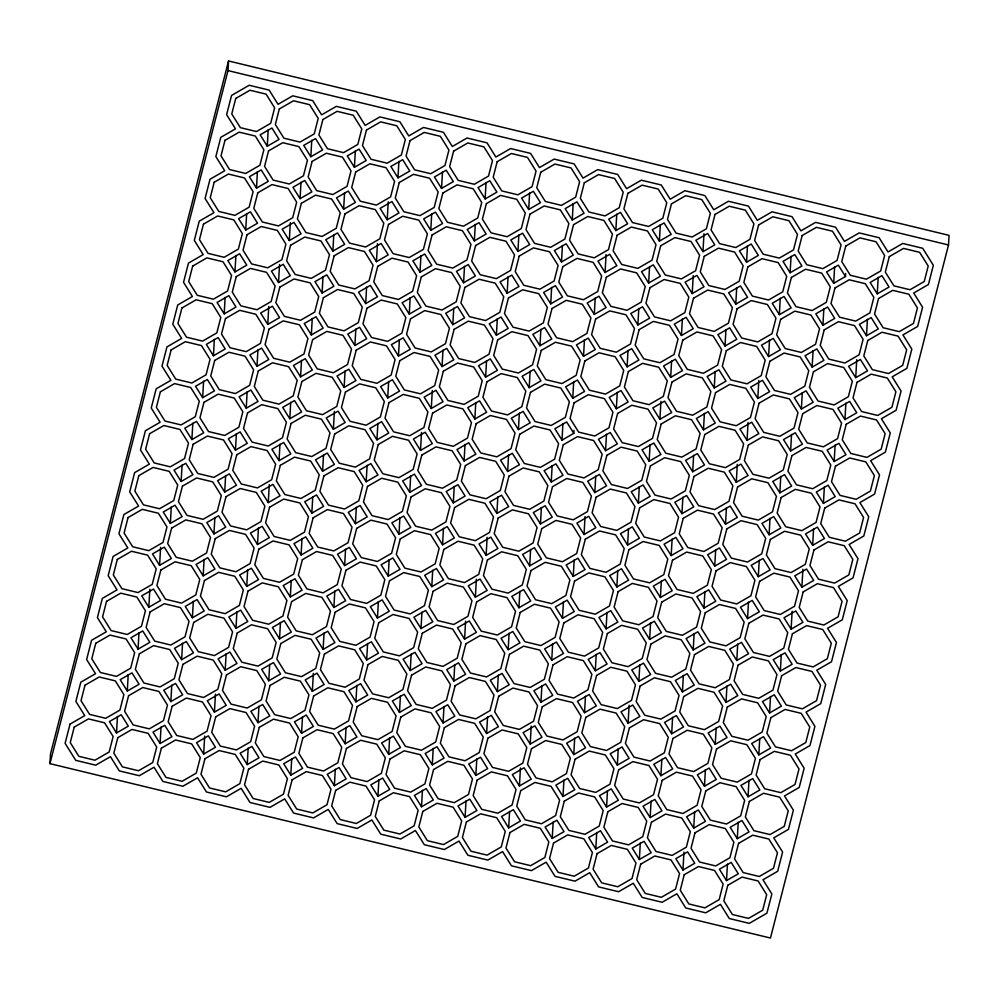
<?xml version="1.0" encoding="UTF-8"?>
<svg xmlns="http://www.w3.org/2000/svg" width="999" height="999" viewBox="0 0 999 999"><rect width="100%" height="100%" fill="white"/><g stroke="black" fill="none" stroke-linecap="round" stroke-linejoin="round"><path stroke-width="1.5" d="M49.95 763.648L50.487 754.02L228.546 60.964L949.05 235.352L948.513 244.98L770.454 938.036L49.95 763.648L227.997 70.592L228.546 60.964M116.521 732.966L109.403 721.578L121.204 714.772L128.322 726.161L116.521 732.966L117.445 716.508M127.298 691.058L120.18 679.67L131.968 672.864L139.086 684.253L127.298 691.058L128.209 674.6M138.062 649.15L130.944 637.762L142.732 630.956L149.85 642.332L138.062 649.15L138.986 632.679M148.826 607.23L141.708 595.854L153.496 589.048L160.627 600.424L148.826 607.23L149.838 589.273M159.59 565.322L152.472 553.933L164.273 547.127L171.391 558.516L159.59 565.322L160.602 547.365M170.367 523.414L163.249 512.025L175.037 505.219L182.155 516.608L170.367 523.414L171.279 506.955M160.102 743.518L152.984 732.13L164.773 725.324L171.89 736.7L160.102 743.518L161.014 727.047M181.131 481.506L174.013 470.117L185.802 463.311L192.919 474.7L181.131 481.506L182.055 465.034M170.866 701.598L163.749 690.222L175.537 683.416L182.655 694.792L170.866 701.598L171.791 685.139M191.895 439.585L184.778 428.209L196.566 421.403L203.696 432.779L191.895 439.585L192.819 423.126M181.631 659.69L174.513 648.301L186.301 641.495L193.419 652.884L181.631 659.69L182.555 643.231M202.66 397.677L195.542 386.288L207.342 379.483L214.46 390.871L202.66 397.677L203.584 381.218M192.395 617.782L185.277 606.393L197.078 599.587L204.196 610.976L192.395 617.782L193.319 601.323M213.436 355.769L206.318 344.38L218.107 337.575L225.225 348.963L213.436 355.769L214.348 339.31M203.172 575.874L196.054 564.485L207.842 557.679L214.96 569.055L203.172 575.874L204.083 559.403M224.201 313.861L217.083 302.472L228.871 295.667L235.989 307.055L224.201 313.861L225.125 297.402M213.936 533.953L206.818 522.577L218.606 515.771L225.724 527.147L213.936 533.953L214.86 517.494M203.671 754.058L196.553 742.669L208.341 735.863L215.459 747.252L203.671 754.058L204.67 736.101M234.965 271.94L227.847 260.564L239.635 253.758L246.765 265.135L234.965 271.94L235.889 255.482M224.7 492.045L217.582 480.656L229.37 473.851L236.488 485.239L224.7 492.045L225.624 475.586M214.435 712.15L207.317 700.761L219.106 693.955L226.224 705.344L214.435 712.15L215.434 694.193M245.729 230.032L238.611 218.656L250.412 211.838L257.53 223.227L245.729 230.032L246.653 213.574M235.464 450.137L228.346 438.748L240.147 431.943L247.265 443.331L235.464 450.137L236.388 433.678M225.2 670.242L218.082 658.853L229.882 652.047L237 663.423L225.2 670.242L226.124 653.771M256.506 188.124L249.388 176.736L261.176 169.93L268.294 181.319L256.506 188.124L257.417 171.666M246.241 408.229L239.111 396.84L250.911 390.035L258.029 401.423L246.241 408.229L247.153 391.77M235.976 628.321L228.846 616.945L240.647 610.139L247.764 621.515L235.976 628.321L236.888 611.863M267.27 146.216L260.152 134.828L271.94 128.022L279.058 139.41L267.27 146.216L268.194 129.758M257.005 366.308L249.887 354.932L261.676 348.127L268.793 359.503L257.005 366.308L257.929 349.85M246.741 586.413L239.623 575.024L251.411 568.219L258.529 579.607L246.741 586.413L247.652 569.954M267.769 324.4L260.652 313.024L272.44 306.206L279.558 317.595L267.769 324.4L268.768 306.443M257.505 544.505L250.387 533.116L262.175 526.311L269.293 537.699L257.505 544.505L258.429 528.046M247.24 764.61L240.122 753.221L251.91 746.415L259.028 757.791L247.24 764.61L248.164 748.139M278.534 282.492L271.416 271.104L283.216 264.298L290.334 275.687L278.534 282.492L279.545 264.535M268.269 502.597L261.151 491.208L272.952 484.403L280.07 495.791L268.269 502.597L269.28 484.64M258.004 722.689L250.886 711.313L262.675 704.507L269.805 715.883L258.004 722.689L258.928 706.231M289.31 240.584L282.18 229.196L293.981 222.39L301.099 233.778L289.31 240.584L290.309 222.627M279.046 460.676L271.915 449.3L283.716 442.495L290.834 453.871L279.046 460.676L279.957 444.218M268.768 680.781L261.651 669.392L273.451 662.587L280.569 673.975L268.768 680.781L269.693 664.323M300.075 198.664L292.957 187.288L304.745 180.482L311.863 191.858L300.075 198.664L300.999 182.205M289.81 418.768L282.692 407.392L294.48 400.574L301.598 411.963L289.81 418.768L290.721 402.31M279.545 638.873L272.427 627.484L284.216 620.679L291.333 632.067L279.545 638.873L280.457 622.414M310.839 156.756L303.721 145.379L315.509 138.574L322.627 149.95L310.839 156.756L311.763 140.297M300.574 376.86L293.456 365.472L305.244 358.666L312.362 370.055L300.574 376.86L301.498 360.402M290.309 596.965L283.192 585.576L294.98 578.771L302.098 590.159L290.309 596.965L291.233 580.494M311.338 334.952L304.22 323.564L316.009 316.758L323.139 328.147L311.338 334.952L312.262 318.494M301.074 555.044L293.956 543.668L305.744 536.863L312.874 548.239L301.074 555.044L301.998 538.586M290.809 775.149L283.691 763.76L295.479 756.955L302.597 768.343L290.809 775.149L291.733 758.691M322.103 293.032L314.985 281.656L326.785 274.85L333.903 286.226L322.103 293.032L323.027 276.573M311.838 513.136L304.72 501.748L316.521 494.942L323.639 506.331L311.838 513.136L312.762 496.678M301.573 733.241L294.455 721.852L306.256 715.047L313.374 726.435L301.573 733.241L302.497 716.783M332.879 251.124L325.761 239.748L337.55 232.929L344.667 244.318L332.879 251.124L333.791 234.665M322.615 471.228L315.497 459.84L327.285 453.034L334.403 464.423L322.615 471.228L323.526 454.77M312.35 691.333L305.232 679.944L317.02 673.139L324.138 684.515L312.35 691.333L313.349 673.376M343.644 209.216L336.526 197.827L348.314 191.021L355.432 202.41L343.644 209.216L344.568 192.757M333.379 429.32L326.261 417.932L338.049 411.126L345.167 422.515L333.379 429.32L334.378 411.363M323.114 649.412L315.996 638.036L327.784 631.231L334.902 642.607L323.114 649.412L324.038 632.954M354.408 167.308L347.29 155.919L359.078 149.113L366.208 160.502L354.408 167.308L355.332 150.849M344.143 387.4L337.025 376.024L348.813 369.218L355.944 380.594L344.143 387.4L345.067 370.941M333.878 607.504L326.76 596.116L338.549 589.31L345.666 600.699L333.878 607.504L334.802 591.046M354.907 345.492L347.789 334.116L359.59 327.297L366.708 338.686L354.907 345.492L355.831 329.033M344.643 565.596L337.525 554.208L349.325 547.402L356.443 558.791L344.643 565.596L345.567 549.138M334.378 785.701L327.26 774.312L339.061 767.507L346.178 778.883L334.378 785.701L335.302 769.23M365.684 303.584L358.566 292.195L370.354 285.389L377.472 296.778L365.684 303.584L366.596 287.125M355.419 523.688L348.289 512.3L360.09 505.494L367.207 516.883L355.419 523.688L356.331 507.217M345.154 743.78L338.024 732.404L349.825 725.599L356.943 736.975L345.154 743.78L346.066 727.322M376.448 261.676L369.33 250.287L381.118 243.481L388.236 254.87L376.448 261.676L377.447 243.719M366.183 481.768L359.066 470.392L370.854 463.586L377.972 474.962L366.183 481.768L367.108 465.309M355.919 701.872L348.801 690.484L360.589 683.678L367.707 695.067L355.919 701.872L356.83 685.414M387.212 219.768L380.095 208.379L391.883 201.573L399.001 212.949L387.212 219.768L388.224 201.81M376.948 439.86L369.83 428.484L381.618 421.665L388.736 433.054L376.948 439.86L377.872 423.401M366.683 659.964L359.565 648.576L371.353 641.77L378.471 653.159L366.683 659.964L367.607 643.506M397.977 177.847L390.859 166.471L402.659 159.665L409.777 171.041L397.977 177.847L398.901 161.388M387.712 397.952L380.594 386.563L392.395 379.757L399.513 391.146L387.712 397.952L388.636 381.493M377.447 618.056L370.329 606.668L382.13 599.862L389.248 611.251L377.447 618.056L378.371 601.585M398.489 356.044L391.358 344.655L403.159 337.849L410.277 349.238L398.489 356.044L399.4 339.585M388.224 576.136L381.094 564.76L392.894 557.954L400.012 569.33L388.224 576.136L389.135 559.677M377.947 796.24L370.829 784.852L382.629 778.046L389.747 789.435L377.947 796.24L378.871 779.782M409.253 314.123L402.135 302.747L413.923 295.941L421.041 307.317L409.253 314.123L410.177 297.665M398.988 534.228L391.87 522.839L403.658 516.033L410.776 527.422L398.988 534.228L399.9 517.769M388.723 754.332L381.606 742.944L393.394 736.138L400.512 747.527L388.723 754.332L389.635 737.874M420.017 272.215L412.899 260.839L424.687 254.021L431.805 265.409L420.017 272.215L420.941 255.756M409.752 492.32L402.634 480.931L414.423 474.125L421.541 485.514L409.752 492.32L410.676 475.861M399.488 712.424L392.37 701.036L404.158 694.23L411.276 705.606L399.488 712.424L400.412 695.953M430.781 230.307L423.663 218.918L435.464 212.113L442.582 223.501L430.781 230.307L431.705 213.848M420.517 450.412L413.399 439.023L425.187 432.217L432.317 443.606L420.517 450.412L421.528 432.455M410.252 670.504L403.134 659.128L414.922 652.322L422.053 663.698L410.252 670.504L411.176 654.045M441.558 188.399L434.428 177.01L446.228 170.205L453.346 181.593L441.558 188.399L442.47 171.94M431.281 408.491L424.163 397.115L435.964 390.309L443.081 401.685L431.281 408.491L432.292 390.534M421.016 628.596L413.898 617.207L425.699 610.401L432.817 621.79L421.016 628.596L421.94 612.137M442.058 366.583L434.94 355.207L446.728 348.389L453.846 359.777L442.058 366.583L442.969 350.125M431.793 586.688L424.675 575.299L436.463 568.493L443.581 579.882L431.793 586.688L432.704 570.229M421.528 806.792L414.41 795.404L426.198 788.598L433.316 799.974L421.528 806.792L422.44 790.321M452.822 324.675L445.704 313.286L457.492 306.481L464.61 317.869L452.822 324.675L453.746 308.216M442.557 544.78L435.439 533.391L447.227 526.585L454.345 537.974L442.557 544.78L443.481 528.309M432.292 764.872L425.174 753.496L436.963 746.69L444.08 758.066L432.292 764.872L433.216 748.413M463.586 282.767L456.468 271.378L468.256 264.573L475.387 275.961L463.586 282.767L464.51 266.308M453.321 502.859L446.203 491.483L457.992 484.677L465.122 496.053L453.321 502.859L454.245 486.401M443.057 722.964L435.939 711.575L447.727 704.77L454.845 716.158L443.057 722.964L443.981 706.505M474.35 240.859L467.232 229.47L479.033 222.665L486.151 234.041L474.35 240.859L475.274 224.388M464.085 460.951L456.968 449.575L468.768 442.757L475.886 454.145L464.085 460.951L465.01 444.493M453.821 681.056L446.703 669.667L458.504 662.861L465.621 674.25L453.821 681.056L454.745 664.597M485.127 198.938L478.009 187.562L489.797 180.757L496.915 192.133L485.127 198.938L486.038 182.48M474.862 419.043L467.744 407.654L479.532 400.849L486.65 412.237L474.862 419.043L475.774 402.585M464.597 639.148L457.467 627.759L469.268 620.953L476.386 632.342L464.597 639.148L465.596 621.191M485.626 377.135L478.509 365.746L490.297 358.941L497.415 370.329L485.626 377.135L486.55 360.676M475.362 597.227L468.244 585.851L480.032 579.045L487.15 590.421L475.362 597.227L476.361 579.27M465.097 817.332L457.979 805.943L469.767 799.138L476.885 810.526L465.097 817.332L466.009 800.873M496.391 335.214L489.273 323.838L501.061 317.033L508.179 328.409L496.391 335.214L497.315 318.756M486.126 555.319L479.008 543.943L490.796 537.125L497.914 548.513L486.126 555.319L487.125 537.362M475.861 775.424L468.743 764.035L480.531 757.23L487.649 768.618L475.861 775.424L476.785 758.965M507.155 293.306L500.037 281.93L511.838 275.112L518.956 286.501L507.155 293.306L508.079 276.848M496.89 513.411L489.772 502.022L501.573 495.217L508.691 506.605L496.89 513.411L497.814 496.953M486.625 733.516L479.508 722.127L491.308 715.321L498.426 726.698L486.625 733.516L487.549 717.045M517.932 251.398L510.814 240.01L522.602 233.204L529.72 244.593L517.932 251.398L518.843 234.94M507.667 471.503L500.536 460.114L512.337 453.309L519.455 464.697L507.667 471.503L508.578 455.044M497.402 691.595L490.272 680.219L502.072 673.413L509.19 684.79L497.402 691.595L498.314 675.137M528.696 209.49L521.578 198.102L533.366 191.296L540.484 202.685L528.696 209.49L529.62 193.032M518.431 429.582L511.313 418.206L523.101 411.401L530.219 422.777L518.431 429.582L519.343 413.124M508.166 649.687L501.048 638.299L512.837 631.493L519.955 642.881L508.166 649.687L509.078 633.229M529.195 387.674L522.077 376.298L533.866 369.48L540.983 380.869L529.195 387.674L530.119 371.216M518.931 607.779L511.813 596.391L523.601 589.585L530.719 600.973L518.931 607.779L519.855 591.321M508.666 827.884L501.548 816.495L513.336 809.689L520.454 821.066L508.666 827.884L509.59 811.413M539.959 345.766L532.842 334.378L544.642 327.572L551.76 338.961L539.959 345.766L540.884 329.308M529.695 565.871L522.577 554.482L534.365 547.677L541.495 559.065L529.695 565.871L530.619 549.413M519.43 785.963L512.312 774.587L524.1 767.781L531.231 779.158L519.43 785.963L520.442 768.006M550.736 303.858L543.606 292.47L555.407 285.664L562.524 297.053L550.736 303.858L551.648 287.4M540.459 523.951L533.341 512.574L545.142 505.769L552.26 517.145L540.459 523.951L541.383 507.492M530.194 744.055L523.076 732.667L534.877 725.861L541.995 737.25L530.194 744.055L531.206 726.098M561.5 261.95L554.383 250.562L566.171 243.756L573.289 255.132L561.5 261.95L562.412 245.479M551.236 482.042L544.118 470.666L555.906 463.848L563.024 475.237L551.236 482.042L552.147 465.584M540.971 702.147L533.853 690.759L545.641 683.953L552.759 695.341L540.971 702.147L541.883 685.689M572.265 220.03L565.147 208.654L576.935 201.848L584.053 213.224L572.265 220.03L573.189 203.571M573.963 430.332L573.788 433.329L562 440.134L562.924 423.676M551.735 660.239L544.617 648.851L556.406 642.045L563.523 653.433L551.735 660.239L552.659 643.768M572.764 398.226L565.646 386.838L577.434 380.032L584.565 391.421L572.764 398.226L573.688 381.768M562.499 618.319L555.382 606.942L567.17 600.137L574.3 611.513L562.499 618.319L563.424 601.86M552.235 838.423L545.117 827.035L556.905 820.229L564.023 831.618L552.235 838.423L553.159 821.965M583.528 356.318L576.411 344.93L588.211 338.124L595.329 349.5L583.528 356.318L584.452 339.847M573.264 576.411L566.146 565.034L577.946 558.216L585.064 569.605L573.264 576.411L574.188 559.952M562.999 796.515L555.881 785.127L567.682 778.321L574.8 789.709L562.999 796.515L563.923 780.057M594.305 314.398L587.187 303.022L598.975 296.216L606.093 307.592L594.305 314.398L595.217 297.939M584.04 534.502L576.923 523.114L588.711 516.308L595.829 527.697L584.04 534.502L585.039 516.545M573.776 754.607L566.645 743.219L578.446 736.413L585.564 747.801L573.776 754.607L574.687 738.136M605.069 272.49L597.951 261.101L609.74 254.295L616.858 265.684L605.069 272.49L606.068 254.533M594.805 492.594L587.687 481.206L599.475 474.4L606.593 485.789L594.805 492.594L595.729 476.136M584.54 712.687L577.422 701.31L589.21 694.505L596.328 705.881L584.54 712.687L585.464 696.228M615.834 230.582L608.716 219.193L620.504 212.387L627.634 223.776L615.834 230.582L616.758 214.123M605.569 450.674L598.451 439.298L610.239 432.492L617.357 443.868L605.569 450.674L606.493 434.215M595.304 670.779L588.186 659.39L599.974 652.584L607.092 663.973L595.304 670.779L596.228 654.32M616.333 408.766L609.215 397.39L621.016 390.572L628.134 401.96L616.333 408.766L617.257 392.307M606.068 628.87L598.95 617.482L610.751 610.676L617.869 622.065L606.068 628.87L606.992 612.412M595.804 848.975L588.686 837.587L600.486 830.781L607.604 842.157L595.804 848.975L596.728 832.504M627.11 366.858L619.992 355.469L631.78 348.663L638.898 360.052L627.11 366.858L628.021 350.399M616.845 586.962L609.715 575.574L621.515 568.768L628.633 580.157L616.845 586.962L617.757 570.504M606.58 807.055L599.45 795.679L611.251 788.873L618.369 800.249L606.58 807.055L607.492 790.596M637.874 324.95L630.756 313.561L642.544 306.755L649.662 318.144L637.874 324.95L638.798 308.491M627.609 545.042L620.491 533.666L632.28 526.86L639.397 538.236L627.609 545.042L628.521 528.583M617.345 765.147L610.227 753.758L622.015 746.952L629.133 758.341L617.345 765.147L618.256 748.688M648.638 283.042L641.52 271.653L653.309 264.847L660.426 276.224L648.638 283.042L649.562 266.571M638.373 503.134L631.256 491.758L643.044 484.94L650.162 496.328L638.373 503.134L639.298 486.675M628.109 723.239L620.991 711.85L632.779 705.044L639.897 716.433L628.109 723.239L629.108 705.282M659.402 241.121L652.285 229.745L664.085 222.939L671.203 234.315L659.402 241.121L660.327 224.663M649.138 461.226L642.02 449.837L653.821 443.032L660.938 454.42L649.138 461.226L650.062 444.767M638.873 681.33L631.755 669.942L643.543 663.136L650.674 674.525L638.873 681.33L639.797 664.859M659.914 419.318L652.784 407.929L664.585 401.123L671.703 412.512L659.914 419.318L660.913 401.361M649.637 639.41L642.519 628.034L654.32 621.228L661.438 632.604L649.637 639.41L650.561 622.951M639.372 859.515L632.255 848.126L644.055 841.32L651.173 852.709L639.372 859.515L640.297 843.056M670.679 377.41L663.561 366.021L675.349 359.215L682.467 370.592L670.679 377.41L671.59 360.939M660.414 597.502L653.296 586.126L665.084 579.308L672.202 590.696L660.414 597.502L661.326 581.043M650.149 817.607L643.031 806.218L654.82 799.412L661.937 810.801L650.149 817.607L651.061 801.148M681.443 335.489L674.325 324.113L686.113 317.307L693.231 328.683L681.443 335.489L682.367 319.031M671.178 555.594L664.06 544.205L675.848 537.4L682.966 548.788L671.178 555.594L672.102 539.135M660.913 775.699L653.796 764.31L665.584 757.504L672.702 768.893L660.913 775.699L661.837 759.228M692.207 293.581L685.089 282.193L696.89 275.387L704.008 286.775L692.207 293.581L693.219 275.624M681.942 513.686L674.824 502.297L686.613 495.492L693.743 506.88L681.942 513.686L682.866 497.227M671.678 733.778L664.56 722.402L676.348 715.596L683.478 726.972L671.678 733.778L672.602 717.319M702.971 251.673L695.853 240.284L707.654 233.479L714.772 244.867L702.971 251.673L703.983 233.716M692.707 471.765L685.589 460.389L697.389 453.583L704.507 464.96L692.707 471.765L693.631 455.307M682.442 691.87L675.324 680.481L687.125 673.676L694.243 685.064L682.442 691.87L683.366 675.411M703.483 429.857L696.365 418.481L708.154 411.663L715.272 423.052L703.483 429.857L704.395 413.399M693.219 649.962L686.101 638.573L697.889 631.768L705.007 643.156L693.219 649.962L694.13 633.503M682.954 870.067L675.824 858.678L687.624 851.872L694.742 863.248L682.954 870.067L683.953 852.11M714.248 387.949L707.13 376.561L718.918 369.755L726.036 381.143L714.248 387.949L715.172 371.491M703.983 608.054L696.865 596.665L708.653 589.86L715.771 601.248L703.983 608.054L704.907 591.595M693.718 828.146L686.6 816.77L698.388 809.964L705.506 821.34L693.718 828.146L694.642 811.688M725.012 346.041L717.894 334.653L729.682 327.847L736.812 339.235L725.012 346.041L725.936 329.583M714.747 566.133L707.629 554.757L719.417 547.952L726.535 559.328L714.747 566.133L715.671 549.675M704.482 786.238L697.364 774.849L709.153 768.044L716.271 779.432L704.482 786.238L705.406 769.779M735.776 304.133L728.658 292.744L740.459 285.939L747.577 297.315L735.776 304.133L736.7 287.662M725.511 524.225L718.393 512.849L730.194 506.031L737.312 517.42L725.511 524.225L726.435 507.767M715.247 744.33L708.129 732.941L719.929 726.136L727.047 737.524L715.247 744.33L716.171 727.871M746.553 262.213L739.435 250.836L751.223 244.031L758.341 255.407L746.553 262.213L747.464 245.754M736.288 482.317L729.17 470.929L740.958 464.123L748.076 475.512L736.288 482.317L737.287 464.36M726.023 702.422L718.893 691.033L730.694 684.228L737.811 695.616L726.023 702.422L726.935 685.963M747.052 440.409L739.934 429.021L751.723 422.215L758.84 433.603L747.052 440.409L748.051 422.452M736.787 660.501L729.67 649.125L741.458 642.32L748.576 653.696L736.787 660.501L737.699 644.043M726.523 880.606L719.405 869.217L731.193 862.412L738.311 873.8L726.523 880.606L727.434 864.147M757.816 398.501L750.699 387.113L762.487 380.307L769.605 391.683L757.816 398.501L758.815 380.544M747.552 618.593L740.434 607.217L752.222 600.399L759.34 611.788L747.552 618.593L748.476 602.135M737.287 838.698L730.169 827.309L741.957 820.504L749.075 831.892L737.287 838.698L738.211 822.239M768.581 356.581L761.463 345.204L773.263 338.399L780.381 349.775L768.581 356.581L769.505 340.122M758.316 576.685L751.198 565.297L762.999 558.491L770.117 569.88L758.316 576.685L759.24 560.227M748.051 796.79L740.933 785.401L752.722 778.596L759.852 789.984L748.051 796.79L748.975 780.319M779.357 314.673L772.227 303.284L784.028 296.478L791.146 307.867L779.357 314.673L780.269 298.214M769.093 534.777L761.962 523.389L773.763 516.583L780.881 527.971L769.093 534.777L770.004 518.319M758.815 754.869L751.698 743.493L763.498 736.688L770.616 748.064L758.815 754.869L759.74 738.411M790.122 272.764L783.004 261.376L794.792 254.57L801.91 265.959L790.122 272.764L791.046 256.306M779.857 492.857L772.739 481.481L784.527 474.675L791.645 486.051L779.857 492.857L780.768 476.398M769.592 712.961L762.474 701.585L774.262 694.767L781.38 706.156L769.592 712.961L770.504 696.503M790.621 450.949L783.503 439.572L795.291 432.767L802.409 444.143L790.621 450.949L791.545 434.49M780.356 671.053L773.238 659.665L785.027 652.859L792.145 664.248L780.356 671.053L781.28 654.595M801.385 409.041L794.267 397.652L806.068 390.846L813.186 402.235L801.385 409.041L802.309 392.582M791.121 629.145L784.003 617.757L795.791 610.951L802.921 622.34L791.121 629.145L792.132 611.188M812.15 367.132L805.032 355.744L816.832 348.938L823.95 360.327L812.15 367.132L813.074 350.674M801.885 587.225L794.767 575.849L806.568 569.043L813.686 580.419L801.885 587.225L802.896 569.268M822.926 325.224L815.808 313.836L827.597 307.03L834.714 318.406L822.926 325.224L823.838 308.753M812.662 545.317L805.544 533.941L817.332 527.122L824.45 538.511L812.662 545.317L813.573 528.858M845.654 273.514L845.479 276.498L833.69 283.304L834.615 266.845M823.426 503.409L816.308 492.02L828.096 485.214L835.214 496.603L823.426 503.409L824.35 486.95M834.19 461.501L827.072 450.112L838.86 443.306L845.991 454.695L834.19 461.501L835.114 445.042M844.954 419.592L837.836 408.204L849.637 401.398L856.755 412.774L844.954 419.592L845.878 403.121M855.731 377.672L848.613 366.296L860.401 359.49L867.519 370.866L855.731 377.672L856.73 359.715M866.495 335.764L859.377 324.375L871.165 317.57L878.283 328.958L866.495 335.764L867.419 319.305M877.259 293.856L870.141 282.467L881.93 275.662L889.048 287.05L877.259 293.856L878.183 277.397M227.997 70.592L948.513 244.98M845.479 276.498L838.361 265.122L826.573 271.928L833.69 283.304M573.788 433.329L566.67 421.94L554.882 428.746L562 440.134M70.042 724.1L65.097 743.331L75.737 760.339L95.729 765.172L110.439 756.68L119.318 770.891L139.298 775.724L154.008 767.232L162.887 781.43L182.867 786.263L197.577 777.784L206.456 791.982L226.436 796.815L241.146 788.323L250.025 802.522L270.005 807.354L284.715 798.875L293.594 813.074L313.586 817.906L328.284 809.415L337.163 823.613L357.155 828.446L371.853 819.967L380.744 834.165L400.724 838.998L415.434 830.506L424.313 844.704L444.293 849.537L459.003 841.058L467.882 855.256L487.862 860.089L502.572 851.598L511.451 865.796L531.431 870.629L546.141 862.149L555.019 876.348L574.999 881.18L589.71 872.689L598.588 886.887L618.581 891.72L633.279 883.241L642.157 897.439L662.15 902.272L676.86 893.78L685.739 907.979L705.719 912.811L720.429 904.332L729.307 918.531L749.287 923.363L766.907 913.186L771.852 893.968L762.974 879.769L777.684 871.278L782.617 852.06L773.738 837.861L788.448 829.37L793.381 810.152L784.502 795.941L799.212 787.462L804.158 768.231L795.279 754.033L809.977 745.541L814.922 726.323L806.043 712.125L820.753 703.633L825.686 684.415L816.807 670.217L831.518 661.725L836.45 642.507L827.572 628.309L842.282 619.817L847.227 600.586L838.336 586.388L853.046 577.897L857.991 558.678L849.113 544.48L863.823 535.988L868.755 516.77L859.877 502.572L874.587 494.08L879.52 474.862L870.641 460.664L885.351 452.172L890.296 432.942L881.405 418.743L896.115 410.264L901.061 391.034L892.182 376.835L906.892 368.344L911.825 349.126L902.946 334.927L917.656 326.436L922.589 307.217L913.71 293.019L928.421 284.528L933.353 265.297L922.726 248.289L902.734 243.456L888.024 251.948L879.145 237.75L859.165 232.904L844.455 241.396L835.576 227.198L815.596 222.365L800.886 230.856L792.007 216.658L772.027 211.813L757.317 220.304L748.438 206.106L728.458 201.274L713.748 209.765L704.869 195.567L684.877 190.722L670.179 199.213L661.301 185.015L641.308 180.182L626.598 188.674L617.719 174.475L597.739 169.63L583.029 178.122L574.15 163.923L554.17 159.091L539.46 167.582L530.581 153.384L510.601 148.539L495.891 157.03L487.012 142.832L467.033 137.999L452.322 146.491L443.444 132.293L423.451 127.447L408.753 135.939L399.875 121.741L379.882 116.908L365.172 125.399L356.293 111.201L336.313 106.356L321.603 114.848L312.724 100.649L292.744 95.817L278.034 104.308L269.156 90.11L249.176 85.265L231.556 95.442L226.611 114.66L235.489 128.859L220.779 137.35L215.846 156.568L224.725 170.767L210.015 179.258L205.082 198.489L213.961 212.687L199.251 221.166L194.305 240.397L203.184 254.595L188.486 263.087L183.541 282.305L192.42 296.503L177.71 304.995L172.777 324.213L181.656 338.411L166.945 346.903L162.013 366.133L170.891 380.332L156.181 388.811L151.236 408.042L160.115 422.24L145.417 430.731L140.472 449.95L149.35 464.148L134.64 472.639L129.708 491.858L138.586 506.056L123.876 514.547L118.943 533.766L127.822 547.964L113.112 556.455L108.167 575.686L117.045 589.885L102.348 598.376L97.403 617.594L106.281 631.793L91.571 640.284L86.638 659.502L95.517 673.701L80.807 682.192L75.874 701.41L84.753 715.609L70.042 724.1M74.238 727.097L70.255 742.594L78.834 756.305L94.942 760.214L109.153 752.01L113.137 736.513L104.558 722.801L88.449 718.893L74.238 727.097M85.002 685.189L81.019 700.686L89.598 714.397L105.707 718.293L119.917 710.102L123.901 694.605L115.322 680.881L99.213 676.985L85.002 685.189M95.767 643.281L91.796 658.778L100.362 672.489L116.483 676.385L130.682 668.181L134.665 652.684L126.086 638.973L109.977 635.077L95.767 643.281M106.543 601.361L102.56 616.858L111.139 630.581L127.248 634.477L141.458 626.273L145.429 610.776L136.863 597.065L120.742 593.169L106.543 601.361M117.308 559.452L113.324 574.949L121.903 588.661L138.012 592.569L152.223 584.365L156.206 568.868L147.627 555.157L131.518 551.248L117.308 559.452M128.072 517.544L124.088 533.041L132.667 546.753L148.776 550.661L162.987 542.457L166.97 526.96L158.391 513.236L142.283 509.34L128.072 517.544M138.836 475.636L134.865 491.133L143.431 504.845L159.553 508.741L173.751 500.549L177.735 485.052L169.156 471.328L153.047 467.432L138.836 475.636M149.613 433.716L145.629 449.213L154.208 462.937L170.317 466.833L184.528 458.628L188.499 443.131L179.932 429.42L163.811 425.524L149.613 433.716M160.377 391.808L156.393 407.305L164.972 421.029L181.081 424.925L195.292 416.72L199.276 401.223L190.697 387.512L174.588 383.604L160.377 391.808M171.141 349.9L167.158 365.397L175.737 379.108L191.845 383.017L206.056 374.812L210.04 359.315L201.461 345.592L185.352 341.695L171.141 349.9M181.905 307.992L177.934 323.489L186.501 337.2L202.622 341.096L216.82 332.904L220.804 317.407L212.225 303.684L196.116 299.787L181.905 307.992M192.682 266.071L188.699 281.581L197.278 295.292L213.386 299.188L227.597 290.984L231.568 275.487L223.002 261.775L206.88 257.879L192.682 266.071M203.446 224.163L199.463 239.66L208.042 253.384L224.151 257.28L238.361 249.076L242.345 233.579L233.766 219.867L217.657 215.971L203.446 224.163M214.211 182.255L210.227 197.752L218.806 211.463L234.915 215.372L249.126 207.168L253.109 191.671L244.53 177.959L228.421 174.051L214.211 182.255M224.975 140.347L221.004 155.844L229.57 169.555L245.692 173.451L259.89 165.26L263.873 149.763L255.294 136.039L239.186 132.143L224.975 140.347M235.752 98.439L231.768 113.936L240.347 127.647L256.456 131.543L270.667 123.339L274.638 107.842L266.071 94.131L249.95 90.235L235.752 98.439M117.807 737.649L113.824 753.146L122.402 766.857L138.511 770.753L152.722 762.549L156.706 747.052L148.127 733.341L132.018 729.445L117.807 737.649M128.571 695.729L124.6 711.226L133.167 724.949L149.288 728.845L163.486 720.641L167.47 705.144L158.891 691.433L142.782 687.537L128.571 695.729M139.348 653.821L135.365 669.318L143.943 683.029L160.052 686.937L174.263 678.733L178.234 663.236L169.668 649.525L153.546 645.616L139.348 653.821M150.112 611.912L146.129 627.409L154.708 641.121L170.817 645.029L185.027 636.825L189.011 621.328L180.432 607.604L164.323 603.708L150.112 611.912M160.876 570.004L156.893 585.501L165.472 599.213L181.581 603.109L195.792 594.917L199.775 579.42L191.196 565.696L175.087 561.8L160.876 570.004M171.641 528.084L167.657 543.581L176.236 557.305L192.357 561.201L206.556 552.996L210.539 537.499L201.96 523.788L185.851 519.892L171.641 528.084M182.417 486.176L178.434 501.673L187.013 515.397L203.122 519.293L217.332 511.088L221.303 495.591L212.725 481.88L196.616 477.972L182.417 486.176M193.182 444.268L189.198 459.765L197.777 473.476L213.886 477.385L228.097 469.18L232.08 453.683L223.501 439.96L207.392 436.063L193.182 444.268M203.946 402.36L199.962 417.857L208.541 431.568L224.65 435.464L238.861 427.272L242.844 411.775L234.266 398.052L218.157 394.155L203.946 402.36M214.71 360.439L210.727 375.936L219.305 389.66L235.414 393.556L249.625 385.352L253.609 369.855L245.03 356.144L228.921 352.247L214.71 360.439M225.487 318.531L221.503 334.028L230.082 347.752L246.191 351.648L260.389 343.444L264.373 327.947L255.794 314.235L239.685 310.327L225.487 318.531M236.251 276.623L232.268 292.12L240.846 305.831L256.955 309.74L271.166 301.536L275.15 286.039L266.571 272.327L250.462 268.419L236.251 276.623M247.015 234.715L243.032 250.212L251.611 263.923L267.72 267.819L281.93 259.628L285.914 244.131L277.335 230.407L261.226 226.511L247.015 234.715M257.779 192.807L253.796 208.304L262.375 222.015L278.484 225.911L292.695 217.707L296.678 202.21L288.099 188.499L271.99 184.603L257.779 192.807M268.544 150.886L264.573 166.383L273.152 180.107L289.26 184.003L303.459 175.799L307.442 160.302L298.863 146.591L282.754 142.695L268.544 150.886M279.32 108.978L275.337 124.475L283.916 138.187L300.025 142.095L314.235 133.891L318.219 118.394L309.64 104.683L293.519 100.774L279.32 108.978M161.376 748.189L157.392 763.686L165.971 777.397L182.08 781.305L196.291 773.101L200.275 757.604L191.696 743.893L175.587 739.984L161.376 748.189M172.153 706.281L168.169 721.778L176.748 735.489L192.857 739.385L207.055 731.193L211.039 715.696L202.46 701.972L186.351 698.076L172.153 706.281M182.917 664.372L178.933 679.869L187.512 693.581L203.621 697.477L217.832 689.285L221.815 673.776L213.237 660.064L197.115 656.168L182.917 664.372M193.681 622.452L189.698 637.949L198.277 651.673L214.385 655.569L228.596 647.364L232.58 631.868L224.001 618.156L207.892 614.26L193.681 622.452M204.445 580.544L200.462 596.041L209.041 609.765L225.15 613.661L239.36 605.456L243.344 589.959L234.765 576.248L218.656 572.34L204.445 580.544M215.21 538.636L211.239 554.133L219.805 567.844L235.926 571.753L250.125 563.548L254.108 548.051L245.529 534.328L229.42 530.432L215.21 538.636M225.986 496.728L222.003 512.225L230.582 525.936L246.691 529.832L260.901 521.64L264.885 506.143L256.306 492.42L240.185 488.523L225.986 496.728M236.751 454.807L232.767 470.304L241.346 484.028L257.455 487.924L271.666 479.72L275.649 464.223L267.07 450.512L250.961 446.615L236.751 454.807M247.515 412.899L243.531 428.396L252.11 442.12L268.219 446.016L282.43 437.812L286.413 422.315L277.834 408.603L261.726 404.695L247.515 412.899M258.279 370.991L254.308 386.488L262.874 400.199L278.996 404.108L293.194 395.904L297.178 380.407L288.599 366.683L272.49 362.787L258.279 370.991M269.056 329.083L265.072 344.58L273.651 358.291L289.76 362.187L303.971 353.996L307.942 338.499L299.375 324.775L283.254 320.879L269.056 329.083M279.82 287.163L275.836 302.672L284.415 316.383L300.524 320.279L314.735 312.075L318.718 296.578L310.14 282.867L294.031 278.971L279.82 287.163M290.584 245.255L286.601 260.751L295.18 274.475L311.288 278.371L325.499 270.167L329.483 254.67L320.904 240.959L304.795 237.063L290.584 245.255M301.348 203.346L297.377 218.843L305.944 232.555L322.065 236.463L336.263 228.259L340.247 212.762L331.668 199.051L315.559 195.142L301.348 203.346M312.125 161.438L308.142 176.935L316.72 190.647L332.829 194.543L347.04 186.351L351.011 170.854L342.445 157.13L326.323 153.234L312.125 161.438M322.889 119.53L318.906 135.027L327.485 148.739L343.594 152.635L357.804 144.43L361.788 128.933L353.209 115.222L337.1 111.326L322.889 119.53M204.945 758.74L200.974 774.237L209.54 787.949L225.662 791.845L239.86 783.641L243.843 768.144L235.264 754.432L219.156 750.536L204.945 758.74M215.722 716.82L211.738 732.317L220.317 746.041L236.426 749.937L250.637 741.733L254.608 726.236L246.041 712.524L229.92 708.628L215.722 716.82M226.486 674.912L222.502 690.409L231.081 704.12L247.19 708.029L261.401 699.824L265.384 684.327L256.805 670.616L240.697 666.708L226.486 674.912M237.25 633.004L233.267 648.501L241.845 662.212L257.954 666.121L272.165 657.916L276.149 642.419L267.57 628.696L251.461 624.8L237.25 633.004M248.014 591.096L244.043 606.593L252.61 620.304L268.731 624.2L282.929 616.008L286.913 600.511L278.334 586.788L262.225 582.892L248.014 591.096M258.791 549.175L254.807 564.672L263.386 578.396L279.495 582.292L293.706 574.088L297.677 558.591L289.111 544.88L272.989 540.983L258.791 549.175M269.555 507.267L265.572 522.764L274.151 536.488L290.259 540.384L304.47 532.18L308.454 516.683L299.875 502.972L283.766 499.063L269.555 507.267M280.319 465.359L276.336 480.856L284.915 494.567L301.024 498.476L315.234 490.272L319.218 474.775L310.639 461.051L294.53 457.155L280.319 465.359M291.084 423.451L287.113 438.948L295.679 452.659L311.8 456.555L325.999 448.364L329.982 432.867L321.403 419.143L305.294 415.247L291.084 423.451M301.86 381.531L297.877 397.028L306.456 410.751L322.565 414.647L336.775 406.443L340.746 390.946L332.18 377.235L316.059 373.339L301.86 381.531M312.625 339.623L308.641 355.12L317.22 368.843L333.329 372.739L347.54 364.535L351.523 349.038L342.944 335.327L326.835 331.418L312.625 339.623M323.389 297.714L319.405 313.211L327.984 326.923L344.093 330.831L358.304 322.627L362.287 307.13L353.708 293.419L337.6 289.51L323.389 297.714M334.153 255.806L330.182 271.303L338.748 285.015L354.87 288.911L369.068 280.719L373.052 265.222L364.473 251.498L348.364 247.602L334.153 255.806M344.93 213.898L340.946 229.395L349.525 243.107L365.634 247.003L379.845 238.798L383.816 223.301L375.249 209.59L359.128 205.694L344.93 213.898M355.694 171.978L351.71 187.475L360.289 201.199L376.398 205.095L390.609 196.89L394.593 181.393L386.014 167.682L369.905 163.786L355.694 171.978M366.458 130.07L362.475 145.567L371.054 159.278L387.162 163.187L401.373 154.982L405.357 139.485L396.778 125.774L380.669 121.866L366.458 130.07M248.526 769.28L244.543 784.777L253.122 798.488L269.231 802.397L283.441 794.193L287.412 778.696L278.846 764.984L262.725 761.076L248.526 769.28M259.29 727.372L255.307 742.869L263.886 756.58L279.995 760.476L294.205 752.284L298.189 736.787L289.61 723.064L273.501 719.168L259.29 727.372M270.055 685.464L266.071 700.961L274.65 714.672L290.759 718.568L304.97 710.376L308.953 694.867L300.374 681.156L284.265 677.26L270.055 685.464M280.819 643.543L276.835 659.04L285.414 672.764L301.536 676.66L315.734 668.456L319.717 652.959L311.139 639.248L295.03 635.352L280.819 643.543M291.596 601.635L287.612 617.132L296.191 630.856L312.3 634.752L326.511 626.548L330.482 611.051L321.903 597.34L305.794 593.431L291.596 601.635M302.36 559.727L298.376 575.224L306.955 588.935L323.064 592.844L337.275 584.64L341.258 569.143L332.679 555.419L316.571 551.523L302.36 559.727M313.124 517.819L309.141 533.316L317.719 547.027L333.828 550.924L348.039 542.732L352.023 527.235L343.444 513.511L327.335 509.615L313.124 517.819M323.888 475.899L319.905 491.396L328.484 505.119L344.593 509.015L358.803 500.811L362.787 485.314L354.208 471.603L338.099 467.707L323.888 475.899M334.665 433.991L330.681 449.488L339.26 463.211L355.369 467.107L369.568 458.903L373.551 443.406L364.972 429.695L348.863 425.786L334.665 433.991M345.429 392.083L341.446 407.58L350.025 421.291L366.133 425.199L380.344 416.995L384.328 401.498L375.749 387.787L359.64 383.878L345.429 392.083M356.193 350.174L352.21 365.671L360.789 379.383L376.898 383.279L391.108 375.087L395.092 359.59L386.513 345.866L370.404 341.97L356.193 350.174M366.958 308.254L362.974 323.763L371.553 337.475L387.662 341.371L401.873 333.167L405.856 317.67L397.277 303.958L381.168 300.062L366.958 308.254M377.722 266.346L373.751 281.843L382.33 295.567L398.439 299.463L412.637 291.258L416.62 275.761L408.042 262.05L391.933 258.154L377.722 266.346M388.499 224.438L384.515 239.935L393.094 253.646L409.203 257.555L423.414 249.35L427.397 233.853L418.818 220.142L402.697 216.234L388.499 224.438M399.263 182.53L395.279 198.027L403.858 211.738L419.967 215.634L434.178 207.442L438.161 191.945L429.582 178.222L413.474 174.326L399.263 182.53M410.027 140.622L406.044 156.119L414.622 169.83L430.731 173.726L444.942 165.522L448.926 150.025L440.347 136.314L424.238 132.417L410.027 140.622M292.095 779.832L288.112 795.329L296.691 809.04L312.799 812.936L327.01 804.732L330.994 789.235L322.415 775.524L306.293 771.628L292.095 779.832M302.859 737.911L298.876 753.408L307.455 767.132L323.564 771.028L337.774 762.824L341.758 747.327L333.179 733.616L317.07 729.72L302.859 737.911M313.624 696.003L309.64 711.5L318.219 725.212L334.328 729.12L348.539 720.916L352.522 705.419L343.943 691.708L327.834 687.799L313.624 696.003M324.388 654.095L320.417 669.592L328.983 683.304L345.105 687.212L359.303 679.008L363.286 663.511L354.707 649.787L338.599 645.891L324.388 654.095M335.164 612.187L331.181 627.684L339.76 641.395L355.869 645.292L370.08 637.1L374.063 621.603L365.484 607.879L349.363 603.983L335.164 612.187M345.929 570.267L341.945 585.764L350.524 599.487L366.633 603.384L380.844 595.179L384.827 579.682L376.248 565.971L360.139 562.075L345.929 570.267M356.693 528.359L352.709 543.856L361.288 557.579L377.397 561.475L391.608 553.271L395.592 537.774L387.013 524.063L370.904 520.154L356.693 528.359M367.457 486.451L363.486 501.948L372.053 515.659L388.174 519.567L402.372 511.363L406.356 495.866L397.777 482.142L381.668 478.246L367.457 486.451M378.234 444.543L374.25 460.039L382.829 473.751L398.938 477.647L413.149 469.455L417.12 453.958L408.554 440.234L392.432 436.338L378.234 444.543M388.998 402.622L385.015 418.131L393.594 431.843L409.702 435.739L423.913 427.535L427.897 412.038L419.318 398.326L403.209 394.43L388.998 402.622M399.762 360.714L395.779 376.211L404.358 389.935L420.467 393.831L434.677 385.626L438.661 370.13L430.082 356.418L413.973 352.522L399.762 360.714M410.527 318.806L406.556 334.303L415.122 348.014L431.243 351.923L445.442 343.718L449.425 328.221L440.846 314.51L424.737 310.602L410.527 318.806M421.303 276.898L417.32 292.395L425.899 306.106L442.008 310.002L456.218 301.81L460.189 286.313L451.623 272.59L435.502 268.694L421.303 276.898M432.067 234.99L428.084 250.487L436.663 264.198L452.772 268.094L466.983 259.89L470.966 244.393L462.387 230.682L446.278 226.785L432.067 234.99M442.832 193.069L438.848 208.566L447.427 222.29L463.536 226.186L477.747 217.982L481.73 202.485L473.151 188.774L457.043 184.877L442.832 193.069M453.596 151.161L449.625 166.658L458.191 180.369L474.313 184.278L488.511 176.074L492.495 160.577L483.916 146.865L467.807 142.957L453.596 151.161M335.664 790.371L331.68 805.868L340.259 819.58L356.368 823.488L370.579 815.284L374.563 799.787L365.984 786.076L349.875 782.167L335.664 790.371M346.428 748.463L342.445 763.96L351.024 777.672L367.132 781.58L381.343 773.376L385.327 757.879L376.748 744.155L360.639 740.259L346.428 748.463M357.192 706.555L353.221 722.052L361.788 735.764L377.909 739.66L392.108 731.468L396.091 715.971L387.512 702.247L371.403 698.351L357.192 706.555M367.969 664.635L363.986 680.132L372.565 693.855L388.673 697.752L402.884 689.547L406.855 674.05L398.289 660.339L382.167 656.443L367.969 664.635M378.733 622.727L374.75 638.224L383.329 651.947L399.438 655.844L413.648 647.639L417.632 632.142L409.053 618.431L392.944 614.522L378.733 622.727M389.498 580.819L385.514 596.316L394.093 610.027L410.202 613.935L424.413 605.731L428.396 590.234L419.817 576.51L403.708 572.614L389.498 580.819M400.262 538.911L396.291 554.408L404.857 568.119L420.979 572.015L435.177 563.823L439.16 548.326L430.581 534.602L414.473 530.706L400.262 538.911M411.039 496.99L407.055 512.487L415.634 526.211L431.743 530.107L445.954 521.903L449.925 506.406L441.358 492.694L425.237 488.798L411.039 496.99M421.803 455.082L417.819 470.579L426.398 484.303L442.507 488.199L456.718 479.995L460.701 464.498L452.122 450.786L436.014 446.878L421.803 455.082M432.567 413.174L428.583 428.671L437.162 442.382L453.271 446.291L467.482 438.086L471.466 422.589L462.887 408.878L446.778 404.97L432.567 413.174M443.331 371.266L439.36 386.763L447.927 400.474L464.048 404.37L478.246 396.178L482.23 380.681L473.651 366.958L457.542 363.062L443.331 371.266M454.108 329.358L450.124 344.855L458.703 358.566L474.812 362.462L489.023 354.258L492.994 338.761L484.428 325.05L468.306 321.154L454.108 329.358M464.872 287.437L460.889 302.934L469.468 316.658L485.576 320.554L499.787 312.35L503.771 296.853L495.192 283.142L479.083 279.245L464.872 287.437M475.636 245.529L471.653 261.026L480.232 274.737L496.341 278.646L510.551 270.442L514.535 254.945L505.956 241.234L489.847 237.325L475.636 245.529M486.401 203.621L482.417 219.118L490.996 232.829L507.117 236.726L521.316 228.534L525.299 213.037L516.72 199.313L500.611 195.417L486.401 203.621M497.177 161.713L493.194 177.21L501.773 190.921L517.882 194.817L532.08 186.626L536.063 171.116L527.484 157.405L511.376 153.509L497.177 161.713M379.233 800.923L375.249 816.42L383.828 830.132L399.937 834.028L414.148 825.836L418.131 810.326L409.553 796.615L393.444 792.719L379.233 800.923M389.997 759.003L386.014 774.5L394.593 788.223L410.714 792.12L424.912 783.915L428.896 768.418L420.317 754.707L404.208 750.811L389.997 759.003M400.774 717.095L396.79 732.592L405.369 746.315L421.478 750.212L435.689 742.007L439.66 726.51L431.081 712.799L414.972 708.89L400.774 717.095M411.538 675.187L407.555 690.684L416.133 704.395L432.242 708.303L446.453 700.099L450.437 684.602L441.858 670.878L425.749 666.982L411.538 675.187M422.302 633.279L418.319 648.776L426.898 662.487L443.007 666.383L457.217 658.191L461.201 642.694L452.622 628.97L436.513 625.074L422.302 633.279M433.067 591.358L429.083 606.855L437.662 620.579L453.771 624.475L467.982 616.271L471.965 600.774L463.386 587.062L447.277 583.166L433.067 591.358M443.843 549.45L439.86 564.947L448.439 578.671L464.547 582.567L478.746 574.363L482.729 558.866L474.15 545.154L458.042 541.246L443.843 549.45M454.607 507.542L450.624 523.039L459.203 536.75L475.312 540.659L489.522 532.455L493.506 516.958L484.927 503.234L468.818 499.338L454.607 507.542M465.372 465.634L461.388 481.131L469.967 494.842L486.076 498.738L500.287 490.546L504.27 475.049L495.691 461.326L479.582 457.43L465.372 465.634M476.136 423.713L472.152 439.223L480.731 452.934L496.84 456.83L511.051 448.626L515.034 433.129L506.456 419.418L490.347 415.522L476.136 423.713M486.9 381.805L482.929 397.302L491.508 411.026L507.617 414.922L521.815 406.718L525.799 391.221L517.22 377.51L501.111 373.614L486.9 381.805M497.677 339.897L493.693 355.394L502.272 369.106L518.381 373.014L532.592 364.81L536.575 349.313L527.996 335.602L511.875 331.693L497.677 339.897M508.441 297.989L504.458 313.486L513.036 327.197L529.145 331.094L543.356 322.902L547.34 307.405L538.761 293.681L522.652 289.785L508.441 297.989M519.205 256.081L515.222 271.578L523.801 285.289L539.91 289.186L554.12 280.981L558.104 265.484L549.525 251.773L533.416 247.877L519.205 256.081M529.97 214.161L525.998 229.658L534.565 243.381L550.686 247.277L564.885 239.073L568.868 223.576L560.289 209.865L544.18 205.969L529.97 214.161M540.746 172.253L536.763 187.75L545.342 201.461L561.45 205.369L575.661 197.165L579.632 181.668L571.066 167.957L554.944 164.048L540.746 172.253M422.802 811.463L418.818 826.96L427.397 840.671L443.506 844.58L457.717 836.375L461.7 820.878L453.121 807.167L437.013 803.258L422.802 811.463M433.566 769.555L429.595 785.052L438.161 798.763L454.283 802.672L468.481 794.467L472.465 778.97L463.886 765.246L447.777 761.35L433.566 769.555M444.343 727.647L440.359 743.144L448.938 756.855L465.047 760.751L479.258 752.559L483.241 737.062L474.662 723.338L458.541 719.442L444.343 727.647M455.107 685.726L451.123 701.223L459.702 714.947L475.811 718.843L490.022 710.639L494.006 695.142L485.427 681.43L469.318 677.534L455.107 685.726M465.871 643.818L461.888 659.315L470.467 673.039L486.575 676.935L500.786 668.731L504.77 653.234L496.191 639.522L480.082 635.614L465.871 643.818M476.635 601.91L472.664 617.407L481.231 631.118L497.352 635.027L511.55 626.823L515.534 611.326L506.955 597.602L490.846 593.706L476.635 601.91M487.412 560.002L483.429 575.499L492.007 589.21L508.116 593.106L522.327 584.914L526.298 569.418L517.732 555.694L501.61 551.798L487.412 560.002M498.176 518.081L494.193 533.578L502.772 547.302L518.881 551.198L533.091 542.994L537.075 527.497L528.496 513.786L512.387 509.89L498.176 518.081M508.941 476.173L504.957 491.67L513.536 505.394L529.645 509.29L543.856 501.086L547.839 485.589L539.26 471.878L523.151 467.969L508.941 476.173M519.705 434.265L515.734 449.762L524.3 463.474L540.422 467.382L554.62 459.178L558.603 443.681L550.024 429.97L533.916 426.061L519.705 434.265M530.481 392.357L526.498 407.854L535.077 421.566L551.186 425.462L565.397 417.27L569.368 401.773L560.801 388.049L544.68 384.153L530.481 392.357M541.246 350.449L537.262 365.946L545.841 379.657L561.95 383.554L576.161 375.349L580.144 359.852L571.565 346.141L555.456 342.245L541.246 350.449M552.01 308.529L548.026 324.026L556.605 337.749L572.714 341.646L586.925 333.441L590.909 317.944L582.33 304.233L566.221 300.337L552.01 308.529M562.774 266.621L558.803 282.118L567.37 295.829L583.491 299.737L597.689 291.533L601.673 276.036L593.094 262.325L576.985 258.416L562.774 266.621M573.551 224.713L569.567 240.21L578.146 253.921L594.255 257.817L608.466 249.625L612.437 234.128L603.871 220.404L587.749 216.508L573.551 224.713M584.315 182.805L580.332 198.302L588.911 212.013L605.019 215.909L619.23 207.717L623.214 192.208L614.635 178.496L598.526 174.6L584.315 182.805M466.371 822.015L462.4 837.512L470.966 851.223L487.087 855.119L501.286 846.927L505.269 831.418L496.69 817.706L480.581 813.81L466.371 822.015M477.147 780.094L473.164 795.591L481.743 809.315L497.852 813.211L512.062 805.007L516.033 789.51L507.467 775.798L491.346 771.902L477.147 780.094M487.912 738.186L483.928 753.683L492.507 767.407L508.616 771.303L522.827 763.099L526.81 747.602L518.231 733.89L502.122 729.982L487.912 738.186M498.676 696.278L494.692 711.775L503.271 725.486L519.38 729.395L533.591 721.191L537.574 705.694L528.995 691.97L512.887 688.074L498.676 696.278M509.44 654.37L505.469 669.867L514.035 683.578L530.157 687.474L544.355 679.283L548.339 663.786L539.76 650.062L523.651 646.166L509.44 654.37M520.217 612.449L516.233 627.946L524.812 641.67L540.921 645.566L555.132 637.362L559.103 621.865L550.536 608.154L534.415 604.258L520.217 612.449M530.981 570.541L526.997 586.038L535.576 599.762L551.685 603.658L565.896 595.454L569.88 579.957L561.301 566.246L545.192 562.337L530.981 570.541M541.745 528.633L537.762 544.13L546.341 557.842L562.449 561.75L576.66 553.546L580.644 538.049L572.065 524.325L555.956 520.429L541.745 528.633M552.509 486.725L548.526 502.222L557.105 515.934L573.226 519.83L587.424 511.638L591.408 496.141L582.829 482.417L566.72 478.521L552.509 486.725M563.286 444.805L559.303 460.314L567.882 474.026L583.99 477.922L598.201 469.717L602.172 454.22L593.606 440.509L577.484 436.613L563.286 444.805M574.05 402.897L570.067 418.394L578.646 432.117L594.755 436.014L608.965 427.809L612.949 412.312L604.37 398.601L588.261 394.705L574.05 402.897M584.815 360.989L580.831 376.486L589.41 390.197L605.519 394.106L619.73 385.901L623.713 370.404L615.134 356.693L599.025 352.784L584.815 360.989M595.579 319.081L591.595 334.578L600.174 348.289L616.296 352.185L630.494 343.993L634.477 328.496L625.898 314.772L609.79 310.876L595.579 319.081M606.356 277.173L602.372 292.67L610.951 306.381L627.06 310.277L641.258 302.073L645.242 286.576L636.663 272.864L620.554 268.968L606.356 277.173M617.12 235.252L613.136 250.749L621.715 264.473L637.824 268.369L652.035 260.165L656.018 244.668L647.439 230.956L631.331 227.06L617.12 235.252M627.884 193.344L623.9 208.841L632.479 222.552L648.588 226.461L662.799 218.257L666.783 202.76L658.204 189.048L642.095 185.14L627.884 193.344M509.952 832.554L505.969 848.051L514.547 861.762L530.656 865.671L544.867 857.467L548.838 841.97L540.259 828.258L524.15 824.35L509.952 832.554M520.716 790.646L516.733 806.143L525.312 819.854L541.421 823.763L555.631 815.559L559.615 800.062L551.036 786.338L534.927 782.442L520.716 790.646M531.48 748.738L527.497 764.235L536.076 777.946L552.185 781.842L566.396 773.651L570.379 758.154L561.8 744.43L545.691 740.534L531.48 748.738M542.245 706.817L538.261 722.314L546.84 736.038L562.949 739.934L577.16 731.73L581.143 716.233L572.564 702.522L556.455 698.626L542.245 706.817M553.021 664.909L549.038 680.406L557.617 694.13L573.726 698.026L587.924 689.822L591.908 674.325L583.329 660.614L567.22 656.705L553.021 664.909M563.786 623.001L559.802 638.498L568.381 652.21L584.49 656.118L598.701 647.914L602.684 632.417L594.105 618.693L577.996 614.797L563.786 623.001M574.55 581.093L570.566 596.59L579.145 610.302L595.254 614.198L609.465 606.006L613.448 590.509L604.87 576.785L588.761 572.889L574.55 581.093M585.314 539.173L581.331 554.682L589.909 568.394L606.018 572.29L620.229 564.085L624.213 548.588L615.634 534.877L599.525 530.981L585.314 539.173M596.078 497.265L592.107 512.762L600.686 526.485L616.795 530.382L630.993 522.177L634.977 506.68L626.398 492.969L610.289 489.06L596.078 497.265M606.855 455.357L602.872 470.854L611.45 484.565L627.559 488.474L641.77 480.269L645.754 464.772L637.175 451.061L621.053 447.152L606.855 455.357M617.619 413.449L613.636 428.946L622.215 442.657L638.324 446.553L652.534 438.361L656.518 422.864L647.939 409.14L631.83 405.244L617.619 413.449M628.383 371.541L624.4 387.038L632.979 400.749L649.088 404.645L663.299 396.441L667.282 380.944L658.703 367.232L642.594 363.336L628.383 371.541M639.148 329.62L635.177 345.117L643.743 358.841L659.864 362.737L674.063 354.533L678.046 339.036L669.467 325.324L653.358 321.428L639.148 329.62M649.924 287.712L645.941 303.209L654.52 316.92L670.629 320.829L684.839 312.625L688.811 297.128L680.244 283.416L664.123 279.508L649.924 287.712M660.689 245.804L656.705 261.301L665.284 275.012L681.393 278.908L695.604 270.717L699.587 255.22L691.008 241.496L674.899 237.6L660.689 245.804M671.453 203.896L667.469 219.393L676.048 233.104L692.157 237L706.368 228.808L710.351 213.299L701.773 199.588L685.664 195.692L671.453 203.896M553.521 843.106L549.537 858.603L558.116 872.314L574.225 876.21L588.436 868.019L592.407 852.509L583.841 838.798L567.719 834.902L553.521 843.106M564.285 801.186L560.302 816.683L568.881 830.406L584.989 834.302L599.2 826.098L603.184 810.601L594.605 796.89L578.496 792.994L564.285 801.186M575.049 759.277L571.066 774.774L579.645 788.498L595.754 792.394L609.964 784.19L613.948 768.693L605.369 754.982L589.26 751.073L575.049 759.277M585.814 717.369L581.843 732.866L590.409 746.578L606.53 750.486L620.729 742.282L624.712 726.785L616.133 713.061L600.024 709.165L585.814 717.369M596.59 675.461L592.607 690.958L601.186 704.67L617.295 708.566L631.505 700.374L635.476 684.877L626.91 671.153L610.789 667.257L596.59 675.461M607.355 633.541L603.371 649.038L611.95 662.762L628.059 666.658L642.27 658.453L646.253 642.956L637.674 629.245L621.565 625.349L607.355 633.541M618.119 591.633L614.135 607.13L622.714 620.854L638.823 624.75L653.034 616.545L657.017 601.048L648.438 587.337L632.33 583.428L618.119 591.633M628.883 549.725L624.912 565.222L633.478 578.933L649.6 582.842L663.798 574.637L667.782 559.14L659.203 545.429L643.094 541.52L628.883 549.725M639.66 507.817L635.676 523.314L644.255 537.025L660.364 540.921L674.575 532.729L678.546 517.232L669.979 503.508L653.858 499.612L639.66 507.817M650.424 465.909L646.44 481.406L655.019 495.117L671.128 499.013L685.339 490.809L689.322 475.312L680.744 461.6L664.635 457.704L650.424 465.909M661.188 423.988L657.205 439.485L665.784 453.209L681.892 457.105L696.103 448.901L700.087 433.404L691.508 419.692L675.399 415.796L661.188 423.988M671.952 382.08L667.981 397.577L676.548 411.288L692.669 415.197L706.867 406.993L710.851 391.496L702.272 377.784L686.163 373.876L671.952 382.08M682.729 340.172L678.746 355.669L687.324 369.38L703.433 373.276L717.644 365.085L721.615 349.588L713.049 335.864L696.927 331.968L682.729 340.172M693.493 298.264L689.51 313.761L698.089 327.472L714.198 331.368L728.408 323.177L732.392 307.667L723.813 293.956L707.704 290.06L693.493 298.264M704.258 256.343L700.274 271.84L708.853 285.564L724.962 289.46L739.173 281.256L743.156 265.759L734.577 252.048L718.468 248.152L704.258 256.343M715.022 214.435L711.051 229.932L719.617 243.644L735.739 247.552L749.937 239.348L753.92 223.851L745.341 210.14L729.233 206.231L715.022 214.435M597.09 853.646L593.106 869.142L601.685 882.854L617.794 886.762L632.005 878.558L635.988 863.061L627.409 849.35L611.301 845.441L597.09 853.646M607.854 811.737L603.871 827.234L612.449 840.946L628.558 844.854L642.769 836.65L646.753 821.153L638.174 807.429L622.065 803.533L607.854 811.737M618.618 769.829L614.647 785.326L623.214 799.038L639.335 802.934L653.533 794.742L657.517 779.245L648.938 765.521L632.829 761.625L618.618 769.829M629.395 727.909L625.411 743.406L633.99 757.13L650.099 761.026L664.31 752.821L668.281 737.324L659.715 723.613L643.593 719.717L629.395 727.909M640.159 686.001L636.176 701.498L644.755 715.222L660.863 719.118L675.074 710.913L679.058 695.416L670.479 681.705L654.37 677.797L640.159 686.001M650.923 644.093L646.94 659.59L655.519 673.301L671.628 677.21L685.838 669.005L689.822 653.508L681.243 639.785L665.134 635.888L650.923 644.093M661.688 602.185L657.704 617.682L666.283 631.393L682.404 635.289L696.603 627.097L700.586 611.6L692.007 597.877L675.898 593.98L661.688 602.185M672.464 560.264L668.481 575.774L677.06 589.485L693.169 593.381L707.379 585.177L711.35 569.68L702.784 555.968L686.663 552.072L672.464 560.264M683.229 518.356L679.245 533.853L687.824 547.577L703.933 551.473L718.144 543.269L722.127 527.772L713.548 514.06L697.439 510.164L683.229 518.356M693.993 476.448L690.009 491.945L698.588 505.656L714.697 509.565L728.908 501.361L732.891 485.864L724.312 472.152L708.204 468.244L693.993 476.448M704.757 434.54L700.774 450.037L709.352 463.748L725.474 467.644L739.672 459.453L743.656 443.956L735.077 430.232L718.968 426.336L704.757 434.54M715.534 392.632L711.55 408.129L720.129 421.84L736.238 425.736L750.436 417.532L754.42 402.035L745.841 388.324L729.732 384.428L715.534 392.632M726.298 350.711L722.314 366.208L730.893 379.932L747.002 383.828L761.213 375.624L765.197 360.127L756.618 346.416L740.509 342.52L726.298 350.711M737.062 308.803L733.079 324.3L741.658 338.012L757.766 341.92L771.977 333.716L775.961 318.219L767.382 304.508L751.273 300.599L737.062 308.803M747.826 266.895L743.843 282.392L752.422 296.104L768.531 300.012L782.741 291.808L786.725 276.311L778.146 262.587L762.037 258.691L747.826 266.895M758.603 224.987L754.62 240.484L763.199 254.196L779.307 258.092L793.506 249.9L797.489 234.403L788.91 220.679L772.801 216.783L758.603 224.987M640.659 864.197L636.675 879.694L645.254 893.406L661.363 897.302L675.574 889.11L679.557 873.613L670.978 859.889L654.869 855.993L640.659 864.197M651.423 822.277L647.439 837.774L656.018 851.498L672.127 855.394L686.338 847.189L690.321 831.692L681.743 817.981L665.634 814.085L651.423 822.277M662.2 780.369L658.216 795.866L666.795 809.59L682.904 813.486L697.102 805.281L701.086 789.784L692.507 776.073L676.398 772.165L662.2 780.369M672.964 738.461L668.98 753.958L677.559 767.669L693.668 771.578L707.879 763.373L711.862 747.876L703.284 734.153L687.175 730.257L672.964 738.461M683.728 696.553L679.745 712.05L688.323 725.761L704.432 729.657L718.643 721.465L722.627 705.968L714.048 692.245L697.939 688.348L683.728 696.553M694.492 654.632L690.509 670.129L699.088 683.853L715.197 687.749L729.407 679.545L733.391 664.048L724.812 650.337L708.703 646.44L694.492 654.632M705.257 612.724L701.286 628.221L709.864 641.945L725.973 645.841L740.172 637.637L744.155 622.14L735.576 608.428L719.467 604.52L705.257 612.724M716.033 570.816L712.05 586.313L720.629 600.024L736.738 603.933L750.948 595.729L754.932 580.232L746.353 566.52L730.232 562.612L716.033 570.816M726.797 528.908L722.814 544.405L731.393 558.116L747.502 562.012L761.713 553.821L765.696 538.324L757.117 524.6L741.008 520.704L726.797 528.908M737.562 487L733.578 502.497L742.157 516.208L758.266 520.104L772.477 511.9L776.46 496.403L767.881 482.692L751.772 478.796L737.562 487M748.326 445.079L744.355 460.576L752.921 474.3L769.043 478.196L783.241 469.992L787.224 454.495L778.646 440.784L762.537 436.888L748.326 445.079M759.103 403.171L755.119 418.668L763.698 432.38L779.807 436.288L794.018 428.084L797.989 412.587L789.422 398.876L773.301 394.967L759.103 403.171M769.867 361.263L765.883 376.76L774.462 390.472L790.571 394.368L804.782 386.176L808.765 370.679L800.187 356.955L784.078 353.059L769.867 361.263M780.631 319.355L776.648 334.852L785.226 348.564L801.335 352.46L815.546 344.268L819.53 328.758L810.951 315.047L794.842 311.151L780.631 319.355M791.395 277.435L787.424 292.932L795.991 306.656L812.112 310.552L826.31 302.347L830.294 286.85L821.715 273.139L805.606 269.243L791.395 277.435M802.172 235.527L798.189 251.024L806.767 264.747L822.876 268.644L837.087 260.439L841.058 244.942L832.492 231.231L816.37 227.322L802.172 235.527M684.228 874.737L680.244 890.234L688.823 903.958L704.932 907.854L719.143 899.649L723.126 884.152L714.547 870.441L698.438 866.533L684.228 874.737M694.992 832.829L691.021 848.326L699.587 862.037L715.709 865.946L729.907 857.741L733.89 842.244L725.311 828.521L709.203 824.625L694.992 832.829M705.769 790.921L701.785 806.418L710.364 820.129L726.473 824.025L740.684 815.833L744.655 800.336L736.088 786.613L719.967 782.716L705.769 790.921M716.533 749L712.549 764.497L721.128 778.221L737.237 782.117L751.448 773.913L755.431 758.416L746.852 744.705L730.744 740.808L716.533 749M727.297 707.092L723.313 722.589L731.892 736.313L748.001 740.209L762.212 732.005L766.196 716.508L757.617 702.796L741.508 698.888L727.297 707.092M738.061 665.184L734.09 680.681L742.657 694.392L758.778 698.301L772.976 690.097L776.96 674.6L768.381 660.876L752.272 656.98L738.061 665.184M748.838 623.276L744.854 638.773L753.433 652.484L769.542 656.38L783.753 648.189L787.724 632.692L779.158 618.968L763.036 615.072L748.838 623.276M759.602 581.356L755.619 596.865L764.198 610.576L780.306 614.472L794.517 606.268L798.501 590.771L789.922 577.06L773.813 573.164L759.602 581.356M770.366 539.448L766.383 554.944L774.962 568.668L791.071 572.564L805.281 564.36L809.265 548.863L800.686 535.152L784.577 531.256L770.366 539.448M781.131 497.539L777.16 513.036L785.726 526.748L801.847 530.656L816.046 522.452L820.029 506.955L811.45 493.244L795.341 489.335L781.131 497.539M791.907 455.631L787.924 471.128L796.503 484.84L812.612 488.736L826.822 480.544L830.793 465.047L822.227 451.323L806.106 447.427L791.907 455.631M802.672 413.723L798.688 429.22L807.267 442.932L823.376 446.828L837.587 438.623L841.57 423.126L832.991 409.415L816.882 405.519L802.672 413.723M813.436 371.803L809.452 387.3L818.031 401.024L834.14 404.92L848.351 396.715L852.334 381.218L843.755 367.507L827.647 363.611L813.436 371.803M824.2 329.895L820.229 345.392L828.795 359.103L844.917 363.012L859.115 354.807L863.099 339.31L854.52 325.599L838.411 321.69L824.2 329.895M834.977 287.987L830.993 303.484L839.572 317.195L855.681 321.104L869.892 312.899L873.863 297.402L865.296 283.679L849.175 279.782L834.977 287.987M845.741 246.079L841.757 261.576L850.336 275.287L866.445 279.183L880.656 270.991L884.639 255.494L876.061 241.77L859.952 237.874L845.741 246.079M727.796 885.289L723.825 900.786L732.392 914.497L748.513 918.393L762.712 910.201L766.695 894.704L758.116 880.981L742.007 877.085L727.796 885.289M738.573 843.368L734.59 858.865L743.169 872.589L759.277 876.485L773.488 868.281L777.459 852.784L768.893 839.073L752.771 835.176L738.573 843.368M749.337 801.46L745.354 816.957L753.933 830.681L770.042 834.577L784.252 826.373L788.236 810.876L779.657 797.165L763.548 793.256L749.337 801.46M760.102 759.552L756.118 775.049L764.697 788.76L780.806 792.669L795.017 784.465L799 768.968L790.421 755.244L774.312 751.348L760.102 759.552M770.866 717.644L766.882 733.141L775.461 746.852L791.583 750.749L805.781 742.557L809.764 727.06L801.186 713.336L785.077 709.44L770.866 717.644M781.643 675.724L777.659 691.221L786.238 704.944L802.347 708.84L816.558 700.636L820.529 685.139L811.95 671.428L795.841 667.532L781.643 675.724M792.407 633.816L788.423 649.313L797.002 663.036L813.111 666.932L827.322 658.728L831.305 643.231L822.726 629.52L806.618 625.611L792.407 633.816M803.171 591.908L799.188 607.404L807.766 621.116L823.875 625.024L838.086 616.82L842.07 601.323L833.491 587.612L817.382 583.703L803.171 591.908M813.935 549.999L809.952 565.496L818.531 579.208L834.64 583.104L848.85 574.912L852.834 559.415L844.255 545.691L828.146 541.795L813.935 549.999M824.712 508.091L820.728 523.588L829.307 537.3L845.416 541.196L859.615 532.991L863.598 517.494L855.019 503.783L838.91 499.887L824.712 508.091M835.476 466.171L831.493 481.668L840.072 495.392L856.18 499.288L870.391 491.083L874.375 475.586L865.796 461.875L849.687 457.979L835.476 466.171M846.24 424.263L842.257 439.76L850.836 453.471L866.945 457.38L881.155 449.175L885.139 433.678L876.56 419.967L860.451 416.059L846.24 424.263M857.005 382.355L853.021 397.852L861.6 411.563L877.709 415.459L891.92 407.267L895.903 391.77L887.324 378.047L871.215 374.15L857.005 382.355M867.781 340.447L863.798 355.944L872.377 369.655L888.486 373.551L902.684 365.359L906.667 349.85L898.089 336.139L881.98 332.242L867.781 340.447M878.546 298.526L874.562 314.023L883.141 327.747L899.25 331.643L913.461 323.439L917.444 307.942L908.865 294.23L892.744 290.334L878.546 298.526M889.31 256.618L885.326 272.115L893.905 285.839L910.014 289.735L924.225 281.531L928.208 266.034L919.629 252.322L903.521 248.414L889.31 256.618"/></g></svg>
